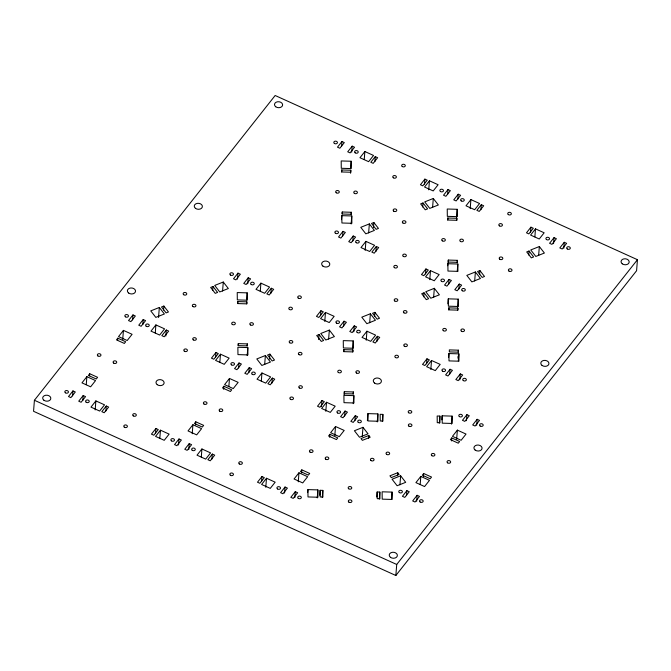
<?xml version="1.0" encoding="UTF-8"?>
<svg xmlns="http://www.w3.org/2000/svg" width="671" height="671" viewBox="0 0 671 671"><rect width="100%" height="100%" fill="white"/><g stroke="black" fill="none" stroke-linecap="round" stroke-linejoin="round"><path stroke-width="1.01" d="M34.414 400.268L33.55 411.298L395.848 575.5L636.586 270.732L637.45 259.702L275.152 95.5L34.414 400.268L396.72 564.47L395.848 575.5M72.56 395.924L72.954 390.908L75.311 391.981L70.858 397.626L68.492 396.553L72.954 390.908M82.793 400.562L83.196 395.546L85.552 396.62L81.099 402.264L78.733 401.191L83.196 395.546M86.249 384.684L86.878 376.666L95.542 380.591L90.635 386.798L81.971 382.873L86.878 376.666M89.57 375.743L89.721 373.739L97.597 377.312L96.263 378.998L88.387 375.433L89.721 373.739M95.165 409.939L95.878 400.914L104.542 404.839L99.635 411.046L90.971 407.121L95.878 400.914M105.892 411.029L106.286 406.014L108.652 407.087L104.19 412.732L101.824 411.659L106.286 406.014M117.651 340.189L117.811 338.184L125.687 341.749L124.345 343.443L116.469 339.878L117.811 338.184M122.726 339.409L123.43 330.384L132.095 334.309L127.196 340.516L118.532 336.59L123.43 330.384M132.581 319.933L132.975 314.917L135.341 315.991L130.879 321.635L128.513 320.562L132.975 314.917M142.822 324.571L143.217 319.555L145.573 320.629L141.12 326.274L138.754 325.2L143.217 319.555M155.269 332.942L155.898 324.923L164.563 328.849L159.656 335.055L150.992 331.13L155.898 324.923M158.549 317.5L159.337 307.469L150.757 310.883L155.806 317.391L164.387 313.978L159.337 307.469M163.539 310.069L163.858 306.06L161.518 306.991L166.106 312.904L168.446 311.973L163.858 306.06M155.513 433.516L155.907 428.501L158.264 429.574L153.81 435.219L151.445 434.145L155.907 428.501M165.838 336.045L166.307 330.023L168.673 331.097L164.21 336.741L161.845 335.668L166.307 330.023M159.824 438.205L160.461 430.186L169.126 434.112L164.219 440.319L155.555 436.393L160.461 430.186M178.528 444.99L178.998 438.968L181.363 440.042L176.901 445.687L174.535 444.613L178.998 438.968M188.761 449.629L189.239 443.615L191.596 444.68L187.142 450.325L184.777 449.251L189.239 443.615M192.216 433.751L192.921 424.726L201.585 428.652L196.687 434.858L188.023 430.933L192.921 424.726M195.529 424.81L195.773 421.799L203.649 425.372L202.306 427.066L194.431 423.493L195.773 421.799M212.673 290.518L212.992 286.509L210.652 287.44L215.24 293.353L217.58 292.422L212.992 286.509M201.292 457.001L201.921 448.974L210.585 452.9L205.678 459.115L197.014 455.181L201.921 448.974M215.534 357.526L215.928 352.518L218.293 353.583L213.831 359.228L211.466 358.155L215.928 352.518M222.579 291.046L223.284 282.03L214.712 285.435L219.761 291.944L228.341 288.53L223.284 282.03M211.935 459.09L212.33 454.074L214.695 455.148L210.233 460.792L207.876 459.719L212.33 454.074M219.853 362.214L220.482 354.196L229.147 358.121L224.24 364.328L215.576 360.402L220.482 354.196M223.619 389.255L223.854 386.244L231.73 389.809L230.396 391.503L222.52 387.939L223.854 386.244M228.845 386.471L229.482 378.444L238.146 382.369L233.24 388.584L224.575 384.651L229.482 378.444M237.509 279.153L237.979 273.139L240.344 274.213L235.882 279.857L233.516 278.784L237.979 273.139M237.635 303.586L237.794 301.581L246.844 301.849L246.861 303.854L237.811 303.586L237.794 301.581M238.121 345.624L238.28 343.619L247.331 343.887L247.347 345.892L238.306 345.624L238.28 343.619M238.624 367.993L239.019 362.977L241.384 364.051L236.922 369.696L234.565 368.622L239.019 362.977M247.742 283.799L248.22 277.777L250.577 278.851L246.123 284.496L243.758 283.422L248.22 277.777M246.634 299.878L247.188 292.858L237.232 292.564L237.316 299.903L247.272 300.197L247.188 292.858M246.685 303.862L246.844 301.849M247.171 345.892L247.331 343.887M247.188 355.596L247.825 347.578L237.87 347.276L237.953 354.615L247.909 354.917L247.825 347.578M248.866 372.631L249.26 367.624L251.625 368.689L247.163 374.334L244.798 373.269L249.26 367.624M260.273 291.164L260.902 283.145L269.566 287.071L264.659 293.277L255.995 289.352L260.902 283.145M261.313 381.011L261.942 372.984L270.606 376.909L265.699 383.124L257.035 379.19L261.942 372.984M264.676 364.554L265.38 355.529L256.8 358.943L261.858 365.452L270.43 362.038L265.38 355.529M270.916 293.261L271.31 288.245L273.676 289.318L269.214 294.963L266.857 293.89L271.31 288.245M269.507 359.136L269.901 354.12L267.561 355.051L272.158 360.964L274.489 360.033L269.901 354.12M261.556 481.577L261.95 476.569L264.315 477.635L259.853 483.279L257.488 482.214L261.95 476.569M271.956 383.099L272.351 378.083L274.716 379.157L270.254 384.802L267.897 383.728L272.351 378.083M265.791 487.272L266.504 478.247L275.169 482.172L270.262 488.379L261.598 484.454L266.504 478.247M284.571 493.051L285.041 487.029L287.406 488.102L282.944 493.747L280.587 492.673L285.041 487.029M294.812 497.689L295.282 491.675L297.647 492.74L293.185 498.385L290.82 497.32L295.282 491.675M298.26 481.812L298.964 472.787L307.628 476.712L302.73 482.919L294.066 478.993L298.964 472.787M301.581 472.87L301.816 469.859L309.692 473.432L308.35 475.127L300.474 471.554L301.816 469.859M318.641 339.585L319.035 334.569L316.695 335.5L321.283 341.413L323.623 340.482L319.035 334.569M320.537 315.747L320.931 310.732L323.296 311.805L318.834 317.45L316.469 316.376L320.931 310.732M307.679 492.606L307.914 489.604L317.869 489.897L317.953 497.236L307.997 496.943L307.914 489.604M324.772 321.443L325.485 312.418L334.15 316.343L329.243 322.55L320.579 318.624L325.485 312.418M341.547 146.538L341.942 141.522L344.307 142.596L339.845 148.232L337.479 147.167L341.942 141.522M321.501 406.592L321.971 400.579L324.336 401.644L319.874 407.289L317.517 406.223L321.971 400.579M341.598 171.969L341.749 169.964L350.799 170.233L350.824 172.237L341.774 171.969L341.749 169.964M328.622 339.115L329.335 330.09L320.755 333.504L325.804 340.004L334.384 336.59L329.335 330.09M317.24 497.916L317.869 489.897M325.812 411.281L326.525 402.256L335.19 406.181L330.283 412.388L321.627 408.463L326.525 402.256M319.74 495.315L320.134 490.3L322.852 490.384L322.927 497.052L320.21 496.968L320.134 490.3M341.514 219.669L341.833 215.659L351.789 215.953L351.872 223.292L341.916 222.998L341.833 215.659M342.084 214.007L342.244 212.002L351.294 212.271L351.31 214.275L342.26 214.007L342.244 212.002M342.587 236.377L342.982 231.361L345.347 232.434L340.885 238.079L338.528 237.006L342.982 231.361M322.298 497.396L322.852 490.384M351.705 152.174L352.183 146.161L354.54 147.234L350.086 152.879L347.721 151.805L352.183 146.161M350.598 168.262L351.151 161.241L341.195 160.948L341.279 168.287L351.235 168.58L351.151 161.241M329.662 437.316L329.897 434.305L337.773 437.878L336.439 439.572L328.564 435.999L329.897 434.305M350.564 173.244L350.799 170.233M351.134 214.275L351.294 212.271M351.151 223.98L351.789 215.953M334.812 435.529L335.525 426.504L344.189 430.438L339.283 436.645L330.618 432.72L335.525 426.504M343.627 326.215L344.022 321.199L346.387 322.273L341.925 327.918L339.568 326.844L344.022 321.199M343.678 351.654L343.837 349.65L352.887 349.918L352.912 351.914L343.862 351.646L343.837 349.65M352.829 241.015L353.223 235.999L355.58 237.073L351.126 242.717L348.761 241.644L353.223 235.999M344.089 394.691L344.324 391.679L353.374 391.956L353.399 393.952L344.349 393.684L344.324 391.679M364.236 159.547L364.865 151.529L373.529 155.454L368.622 161.661L359.958 157.735L364.865 151.529M344.668 416.054L345.062 411.046L347.427 412.111L342.973 417.756L340.608 416.683L345.062 411.046M353.793 331.86L354.263 325.846L356.628 326.911L352.166 332.556L349.801 331.491L354.263 325.846M352.602 348.945L353.231 340.918L343.275 340.625L343.367 347.964L353.315 348.257L353.231 340.918M352.728 351.923L352.887 349.918M353.214 393.961L353.374 391.956M365.192 250.392L365.905 241.367L374.569 245.292L369.662 251.499L360.998 247.574L365.905 241.367M353.24 403.657L353.869 395.638L343.913 395.336L343.997 402.675L353.952 402.977L353.869 395.638M368.631 232.938L369.344 223.913L360.763 227.326L365.821 233.835L374.393 230.421L369.344 223.913M374.879 161.644L375.274 156.628L377.639 157.702L373.177 163.347L370.811 162.273L375.274 156.628M354.909 420.7L355.303 415.685L357.668 416.758L353.206 422.394L350.849 421.329L355.303 415.685M373.47 227.519L373.864 222.504L371.524 223.435L376.112 229.348L378.452 228.417L373.864 222.504M366.232 340.231L366.945 331.206L375.609 335.131L370.702 341.346L362.038 337.412L366.945 331.206M369.679 322.776L370.384 313.751L361.803 317.165L366.861 323.674L375.441 320.26L370.384 313.751M375.919 251.482L376.314 246.467L378.679 247.54L374.217 253.185L371.86 252.111L376.314 246.467M362.273 436.351L362.986 427.326L354.405 430.74L359.463 437.24L368.035 433.827L362.986 427.326M374.586 316.351L374.904 312.342L372.564 313.273L377.161 319.186L379.501 318.255L374.904 312.342M367.381 420.633L367.934 413.613L377.89 413.906L377.974 421.245L368.018 420.952L367.934 413.613M368.564 438.473L368.798 435.462L360.998 438.566L362.374 440.344L370.174 437.24L368.798 435.462M376.959 341.321L377.354 336.305L379.719 337.379L375.257 343.024L372.9 341.95L377.354 336.305M377.261 421.925L377.89 413.906M382.319 421.405L382.873 414.393L380.155 414.309L380.239 420.985L382.948 421.061L382.873 414.393M376.758 497.01L377.152 491.994L379.861 492.078L379.945 498.746L377.228 498.67L377.152 491.994M379.316 499.098L379.861 492.078M391.529 499.123L392.082 492.111L382.126 491.809L382.21 499.149L392.166 499.45L392.082 492.111M397.492 475.722L397.727 472.72L389.926 475.823L391.302 477.593L399.102 474.489L397.727 472.72M399.933 484.839L400.637 475.814L392.065 479.228L397.115 485.737L405.695 482.323L400.637 475.814M422.68 206.962L422.998 202.952L420.658 203.883L425.246 209.797L427.586 208.866L422.998 202.952M424.5 184.131L424.894 179.115L427.259 180.189L422.797 185.833L420.432 184.76L424.894 179.115M428.735 189.826L429.448 180.801L438.113 184.726L433.206 190.933L424.542 187.008L429.448 180.801M406.5 495.676L406.894 490.66L409.251 491.734L404.798 497.379L402.432 496.305L406.894 490.66M423.72 296.808L424.038 292.791L421.698 293.722L426.286 299.635L428.626 298.704L424.038 292.791M425.54 273.969L425.934 268.954L428.299 270.027L423.837 275.672L421.472 274.598L425.934 268.954M432.585 207.49L433.298 198.473L424.718 201.879L429.767 208.387L438.348 204.974L433.298 198.473M429.775 279.664L430.488 270.639L439.153 274.565L434.246 280.772L425.582 276.846L430.488 270.639M426.58 363.808L426.974 358.8L429.339 359.866L424.877 365.51L422.52 364.445L426.974 358.8M416.657 501.321L417.127 495.299L419.492 496.372L415.039 502.017L412.673 500.943L417.127 495.299M433.625 297.337L434.338 288.312L425.758 291.726L430.807 298.226L439.388 294.812L434.338 288.312M420.189 484.437L420.818 476.418L429.482 480.344L424.575 486.55L415.911 482.625L420.818 476.418M430.824 369.503L431.528 360.478L440.193 364.403L435.286 370.61L426.63 366.685L431.528 360.478M423.426 476.494L423.661 473.491L431.537 477.056L430.203 478.75L422.327 475.185L423.661 473.491M447.591 194.598L447.985 189.583L450.35 190.656L445.888 196.301L443.531 195.227L447.985 189.583M447.641 220.029L447.8 218.025L456.85 218.293L456.867 220.298L447.817 220.029L447.8 218.025M447.716 265.724L447.876 263.72L457.832 264.013L457.916 271.361L447.96 271.059L447.876 263.72M448.052 263.074L448.287 260.063L457.337 260.331L457.362 262.336L448.312 262.067L448.287 260.063M448.631 284.437L449.025 279.421L451.39 280.495L446.928 286.14L444.571 285.066L449.025 279.421M447.884 303.862L448.287 298.847L458.234 299.14L458.327 306.479L448.371 306.186L448.287 298.847M439.337 423.107L439.891 416.087L437.173 416.003L437.249 422.68L439.966 422.764L439.891 416.087M448.681 309.876L448.84 307.872L457.89 308.14L457.916 310.136L448.865 309.868L448.84 307.872M457.832 199.237L458.226 194.221L460.591 195.295L456.129 200.939L453.764 199.866L458.226 194.221M456.565 217.32L457.194 209.302L447.238 209.008L447.322 216.347L457.278 216.641L457.194 209.302M456.691 220.306L456.85 218.293M441.828 419.828L442.147 415.819L452.103 416.121L452.187 423.46L442.231 423.158L442.147 415.819M448.605 357.576L448.916 353.558L458.872 353.86L458.956 361.199L449 360.897L448.916 353.558M457.177 262.336L457.337 260.331M457.278 271.034L457.832 264.013M449.671 374.275L450.065 369.268L452.43 370.333L447.976 375.978L445.611 374.904L450.065 369.268M458.872 289.075L459.266 284.068L461.631 285.133L457.169 290.778L454.812 289.704L459.266 284.068M457.605 307.167L458.234 299.14M457.731 310.145L457.89 308.14M451.466 424.139L452.103 416.121M458.218 352.183L458.377 350.178L449.327 349.901L449.352 351.906L458.402 352.174L458.377 350.178M457.924 358.188L458.083 356.184M451.508 440.939L451.751 437.937L459.627 441.501L458.285 443.195L450.409 439.631L451.751 437.937M458.318 360.872L458.872 353.86M470.195 208.614L470.908 199.589L479.572 203.514L474.665 209.721L466.001 205.796L470.908 199.589M459.836 379.92L460.306 373.906L462.671 374.972L458.209 380.616L455.852 379.551L460.306 373.906M456.666 439.161L457.37 430.136L466.035 434.062L461.136 440.268L452.472 436.343L457.37 430.136M474.682 280.998L475.387 271.973L466.815 275.387L471.864 281.895L480.444 278.482L475.387 271.973M480.922 209.704L481.317 204.689L483.682 205.762L479.22 211.407L476.863 210.333L481.317 204.689M466.437 420.683L466.915 414.67L469.281 415.743L464.818 421.388L462.453 420.314L466.915 414.67M479.589 274.573L479.908 270.564L477.567 271.495L482.164 277.408L484.504 276.477L479.908 270.564M476.678 425.33L477.156 419.308L479.513 420.381L475.06 426.026L472.694 424.953L477.156 419.308M528.723 255.03L529.042 251.013L526.701 251.944L531.289 257.857L533.63 256.926L529.042 251.013M530.543 232.191L530.937 227.175L533.302 228.249L528.84 233.894L526.483 232.82L530.937 227.175M534.862 236.88L535.492 228.861L544.156 232.787L539.249 238.993L530.585 235.068L535.492 228.861M538.628 255.559L539.341 246.534L530.761 249.947L535.81 256.448L544.391 253.034L539.341 246.534M553.558 243.665L554.028 237.643L556.393 238.717L551.939 244.361L549.574 243.288L554.028 237.643M563.799 248.304L564.269 242.29L566.634 243.355L562.172 249L559.815 247.926L564.269 242.29M396.72 564.47L637.45 259.702M239.279 463.938A1.812 1.334 4.5 0 0 242.306 463.435A1.812 1.334 4.5 0 0 240.067 461.732A1.812 1.334 4.5 0 0 239.279 463.938M230.363 475.227A1.812 1.334 4.5 0 0 233.391 474.724A1.812 1.334 4.5 0 0 231.151 473.021A1.812 1.334 4.5 0 0 230.363 475.227M133.235 415.877A1.812 1.334 4.5 0 0 136.255 415.374A1.812 1.334 4.5 0 0 134.024 413.671A1.812 1.334 4.5 0 0 133.235 415.877M124.32 427.167A1.812 1.334 4.5 0 0 127.339 426.655A1.812 1.334 4.5 0 0 125.108 424.961A1.812 1.334 4.5 0 0 124.32 427.167M567.23 248.941A1.812 1.334 4.5 0 0 570.249 248.429A1.812 1.334 4.5 0 0 568.018 246.735A1.812 1.334 4.5 0 0 567.23 248.941M546.437 239.513A1.812 1.334 4.5 0 0 549.457 239.01A1.812 1.334 4.5 0 0 547.226 237.308A1.812 1.334 4.5 0 0 546.437 239.513M508.266 214.552A1.812 1.334 4.5 0 0 511.294 214.049A1.812 1.334 4.5 0 0 509.054 212.346A1.812 1.334 4.5 0 0 508.266 214.552M499.35 225.842A1.812 1.334 4.5 0 0 502.378 225.33A1.812 1.334 4.5 0 0 500.138 223.636A1.812 1.334 4.5 0 0 499.35 225.842M461.187 200.881A1.812 1.334 4.5 0 0 464.206 200.369A1.812 1.334 4.5 0 0 461.967 198.666A1.812 1.334 4.5 0 0 461.187 200.881M440.394 191.453A1.812 1.334 4.5 0 0 443.414 190.95A1.812 1.334 4.5 0 0 441.174 189.247A1.812 1.334 4.5 0 0 440.394 191.453M335.391 233.231A1.812 1.334 4.5 0 0 338.41 232.728A1.812 1.334 4.5 0 0 336.171 231.025A1.812 1.334 4.5 0 0 335.391 233.231M461.405 331.197A1.812 1.334 4.5 0 0 464.424 330.686A1.812 1.334 4.5 0 0 462.185 328.991A1.812 1.334 4.5 0 0 461.405 331.197M443.305 330.66A1.812 1.334 4.5 0 0 446.324 330.149A1.812 1.334 4.5 0 0 444.085 328.446A1.812 1.334 4.5 0 0 443.305 330.66M403.917 312.812A1.812 1.334 4.5 0 0 406.945 312.3A1.812 1.334 4.5 0 0 404.705 310.598A1.812 1.334 4.5 0 0 403.917 312.812M394.733 300.985A1.812 1.334 4.5 0 0 397.76 300.474A1.812 1.334 4.5 0 0 395.521 298.771A1.812 1.334 4.5 0 0 394.733 300.985M463.267 380.558A1.812 1.334 4.5 0 0 466.286 380.054A1.812 1.334 4.5 0 0 464.055 378.352A1.812 1.334 4.5 0 0 463.267 380.558M442.474 371.138A1.812 1.334 4.5 0 0 445.494 370.627A1.812 1.334 4.5 0 0 443.263 368.924A1.812 1.334 4.5 0 0 442.474 371.138M404.311 346.169A1.812 1.334 4.5 0 0 407.331 345.666A1.812 1.334 4.5 0 0 405.091 343.963A1.812 1.334 4.5 0 0 404.311 346.169M395.395 357.458A1.812 1.334 4.5 0 0 398.415 356.955A1.812 1.334 4.5 0 0 396.175 355.253A1.812 1.334 4.5 0 0 395.395 357.458M357.224 332.497A1.812 1.334 4.5 0 0 360.243 331.986A1.812 1.334 4.5 0 0 358.012 330.291A1.812 1.334 4.5 0 0 357.224 332.497M336.431 323.07A1.812 1.334 4.5 0 0 339.451 322.566A1.812 1.334 4.5 0 0 337.219 320.864A1.812 1.334 4.5 0 0 336.431 323.07M251.18 284.437A1.812 1.334 4.5 0 0 254.2 283.925A1.812 1.334 4.5 0 0 251.96 282.223A1.812 1.334 4.5 0 0 251.18 284.437M230.388 275.009A1.812 1.334 4.5 0 0 233.407 274.506A1.812 1.334 4.5 0 0 231.168 272.803A1.812 1.334 4.5 0 0 230.388 275.009M192.871 306.53A1.812 1.334 4.5 0 0 195.89 306.018A1.812 1.334 4.5 0 0 193.659 304.315A1.812 1.334 4.5 0 0 192.871 306.53M183.686 294.703A1.812 1.334 4.5 0 0 186.706 294.192A1.812 1.334 4.5 0 0 184.475 292.489A1.812 1.334 4.5 0 0 183.686 294.703M250.35 324.915A1.812 1.334 4.5 0 0 253.37 324.403A1.812 1.334 4.5 0 0 251.139 322.701A1.812 1.334 4.5 0 0 250.35 324.915M232.25 324.378A1.812 1.334 4.5 0 0 235.278 323.867A1.812 1.334 4.5 0 0 233.038 322.164A1.812 1.334 4.5 0 0 232.25 324.378M298.914 354.59A1.812 1.334 4.5 0 0 301.942 354.078A1.812 1.334 4.5 0 0 299.702 352.376A1.812 1.334 4.5 0 0 298.914 354.59M289.729 342.764A1.812 1.334 4.5 0 0 292.757 342.252A1.812 1.334 4.5 0 0 290.518 340.549A1.812 1.334 4.5 0 0 289.729 342.764M356.393 372.975A1.812 1.334 4.5 0 0 359.421 372.464A1.812 1.334 4.5 0 0 357.182 370.769A1.812 1.334 4.5 0 0 356.393 372.975M338.301 372.439A1.812 1.334 4.5 0 0 341.321 371.927A1.812 1.334 4.5 0 0 339.081 370.224A1.812 1.334 4.5 0 0 338.301 372.439M480.117 425.968A1.812 1.334 4.5 0 0 483.137 425.456A1.812 1.334 4.5 0 0 480.897 423.753A1.812 1.334 4.5 0 0 480.117 425.968M408.874 426.11A1.812 1.334 4.5 0 0 411.893 425.607A1.812 1.334 4.5 0 0 409.654 423.904A1.812 1.334 4.5 0 0 408.874 426.11M408.714 412.766A1.812 1.334 4.5 0 0 411.734 412.262A1.812 1.334 4.5 0 0 409.503 410.56A1.812 1.334 4.5 0 0 408.714 412.766M358.264 422.336A1.812 1.334 4.5 0 0 361.283 421.833A1.812 1.334 4.5 0 0 359.052 420.13A1.812 1.334 4.5 0 0 358.264 422.336M337.471 412.917A1.812 1.334 4.5 0 0 340.491 412.405A1.812 1.334 4.5 0 0 338.259 410.702A1.812 1.334 4.5 0 0 337.471 412.917M252.221 374.275A1.812 1.334 4.5 0 0 255.24 373.764A1.812 1.334 4.5 0 0 253.009 372.07A1.812 1.334 4.5 0 0 252.221 374.275M231.428 364.848A1.812 1.334 4.5 0 0 234.447 364.345A1.812 1.334 4.5 0 0 232.208 362.642A1.812 1.334 4.5 0 0 231.428 364.848M447.582 462.822A1.812 1.334 4.5 0 0 450.602 462.311A1.812 1.334 4.5 0 0 448.371 460.608A1.812 1.334 4.5 0 0 447.582 462.822M431.83 455.676A1.812 1.334 4.5 0 0 434.85 455.173A1.812 1.334 4.5 0 0 432.619 453.47A1.812 1.334 4.5 0 0 431.83 455.676M420.088 501.958A1.812 1.334 4.5 0 0 423.116 501.447A1.812 1.334 4.5 0 0 420.876 499.744A1.812 1.334 4.5 0 0 420.088 501.958M399.295 492.531A1.812 1.334 4.5 0 0 402.323 492.028A1.812 1.334 4.5 0 0 400.084 490.325A1.812 1.334 4.5 0 0 399.295 492.531M386.58 454.334A1.812 1.334 4.5 0 0 389.599 453.822A1.812 1.334 4.5 0 0 387.368 452.12A1.812 1.334 4.5 0 0 386.58 454.334M370.979 460.541A1.812 1.334 4.5 0 0 374.007 460.029A1.812 1.334 4.5 0 0 371.768 458.327A1.812 1.334 4.5 0 0 370.979 460.541M348.845 502.101A1.812 1.334 4.5 0 0 351.872 501.598A1.812 1.334 4.5 0 0 349.633 499.895A1.812 1.334 4.5 0 0 348.845 502.101M348.694 488.756A1.812 1.334 4.5 0 0 351.713 488.253A1.812 1.334 4.5 0 0 349.482 486.55A1.812 1.334 4.5 0 0 348.694 488.756M325.737 459.19A1.812 1.334 4.5 0 0 328.756 458.679A1.812 1.334 4.5 0 0 326.517 456.985A1.812 1.334 4.5 0 0 325.737 459.19M309.977 452.053A1.812 1.334 4.5 0 0 313.005 451.541A1.812 1.334 4.5 0 0 310.765 449.847A1.812 1.334 4.5 0 0 309.977 452.053M298.243 498.327A1.812 1.334 4.5 0 0 301.262 497.823A1.812 1.334 4.5 0 0 299.031 496.121A1.812 1.334 4.5 0 0 298.243 498.327M277.45 488.907A1.812 1.334 4.5 0 0 280.47 488.396A1.812 1.334 4.5 0 0 278.239 486.693A1.812 1.334 4.5 0 0 277.45 488.907M192.2 450.266A1.812 1.334 4.5 0 0 195.219 449.755A1.812 1.334 4.5 0 0 192.98 448.06A1.812 1.334 4.5 0 0 192.2 450.266M171.407 440.839A1.812 1.334 4.5 0 0 174.426 440.335A1.812 1.334 4.5 0 0 172.187 438.633A1.812 1.334 4.5 0 0 171.407 440.839M219.685 411.13A1.812 1.334 4.5 0 0 222.713 410.618A1.812 1.334 4.5 0 0 220.474 408.916A1.812 1.334 4.5 0 0 219.685 411.13M203.934 403.992A1.812 1.334 4.5 0 0 206.953 403.481A1.812 1.334 4.5 0 0 204.722 401.778A1.812 1.334 4.5 0 0 203.934 403.992M86.148 402.206A1.812 1.334 4.5 0 0 89.176 401.694A1.812 1.334 4.5 0 0 86.936 399.991A1.812 1.334 4.5 0 0 86.148 402.206M65.355 392.778A1.812 1.334 4.5 0 0 68.383 392.275A1.812 1.334 4.5 0 0 66.144 390.572A1.812 1.334 4.5 0 0 65.355 392.778M113.642 363.07A1.812 1.334 4.5 0 0 116.662 362.558A1.812 1.334 4.5 0 0 114.431 360.855A1.812 1.334 4.5 0 0 113.642 363.07M97.891 355.924A1.812 1.334 4.5 0 0 100.91 355.42A1.812 1.334 4.5 0 0 98.679 353.718A1.812 1.334 4.5 0 0 97.891 355.924M475.152 450.065A4.076 2.994 4.5 0 0 481.946 448.916A4.076 2.994 4.5 0 0 476.913 445.091A4.076 2.994 4.5 0 0 475.152 450.065M390.447 557.299A4.076 2.994 4.5 0 0 397.249 556.15A4.076 2.994 4.5 0 0 392.216 552.325A4.076 2.994 4.5 0 0 390.447 557.299M374.502 383.032A4.076 2.994 4.5 0 0 381.296 381.891A4.076 2.994 4.5 0 0 376.272 378.058A4.076 2.994 4.5 0 0 374.502 383.032M128.597 293.001A4.076 2.994 4.5 0 0 135.399 291.851A4.076 2.994 4.5 0 0 130.367 288.027A4.076 2.994 4.5 0 0 128.597 293.001M43.9 400.235A4.076 2.994 4.5 0 0 50.694 399.086A4.076 2.994 4.5 0 0 45.662 395.261A4.076 2.994 4.5 0 0 43.9 400.235M195.471 208.337A4.076 2.994 4.5 0 0 202.265 207.196A4.076 2.994 4.5 0 0 197.232 203.372A4.076 2.994 4.5 0 0 195.471 208.337M322.868 266.077A4.076 2.994 4.5 0 0 329.671 264.936A4.076 2.994 4.5 0 0 324.638 261.111A4.076 2.994 4.5 0 0 322.868 266.077M542.017 365.401A4.076 2.994 4.5 0 0 548.819 364.261A4.076 2.994 4.5 0 0 543.787 360.436A4.076 2.994 4.5 0 0 542.017 365.401M275.714 106.748A4.076 2.994 4.5 0 0 282.508 105.607A4.076 2.994 4.5 0 0 277.475 101.782A4.076 2.994 4.5 0 0 275.714 106.748M157.207 384.659A4.076 2.994 4.5 0 0 164.001 383.518A4.076 2.994 4.5 0 0 158.968 379.694A4.076 2.994 4.5 0 0 157.207 384.659M622.26 263.812A4.076 2.994 4.5 0 0 629.062 262.671A4.076 2.994 4.5 0 0 624.03 258.847A4.076 2.994 4.5 0 0 622.26 263.812M402.223 166.492A1.812 1.334 4.5 0 0 405.242 165.98A1.812 1.334 4.5 0 0 403.011 164.286A1.812 1.334 4.5 0 0 402.223 166.492M393.307 177.781A1.812 1.334 4.5 0 0 396.326 177.27A1.812 1.334 4.5 0 0 394.095 175.567A1.812 1.334 4.5 0 0 393.307 177.781M355.144 152.82A1.812 1.334 4.5 0 0 358.163 152.309A1.812 1.334 4.5 0 0 355.924 150.606A1.812 1.334 4.5 0 0 355.144 152.82M334.351 143.393A1.812 1.334 4.5 0 0 337.37 142.881A1.812 1.334 4.5 0 0 335.131 141.187A1.812 1.334 4.5 0 0 334.351 143.393M354.313 193.298A1.812 1.334 4.5 0 0 357.333 192.787A1.812 1.334 4.5 0 0 355.102 191.084A1.812 1.334 4.5 0 0 354.313 193.298M336.213 192.753A1.812 1.334 4.5 0 0 339.232 192.25A1.812 1.334 4.5 0 0 337.001 190.547A1.812 1.334 4.5 0 0 336.213 192.753M393.692 211.139A1.812 1.334 4.5 0 0 396.712 210.635A1.812 1.334 4.5 0 0 394.481 208.933A1.812 1.334 4.5 0 0 393.692 211.139M402.877 222.973A1.812 1.334 4.5 0 0 405.896 222.462A1.812 1.334 4.5 0 0 403.665 220.759A1.812 1.334 4.5 0 0 402.877 222.973M442.256 240.814A1.812 1.334 4.5 0 0 445.284 240.31A1.812 1.334 4.5 0 0 443.045 238.608A1.812 1.334 4.5 0 0 442.256 240.814M460.356 241.359A1.812 1.334 4.5 0 0 463.384 240.847A1.812 1.334 4.5 0 0 461.145 239.144A1.812 1.334 4.5 0 0 460.356 241.359M499.736 259.207A1.812 1.334 4.5 0 0 502.764 258.696A1.812 1.334 4.5 0 0 500.524 256.993A1.812 1.334 4.5 0 0 499.736 259.207M508.92 271.034A1.812 1.334 4.5 0 0 511.948 270.522A1.812 1.334 4.5 0 0 509.708 268.819A1.812 1.334 4.5 0 0 508.92 271.034M356.184 242.659A1.812 1.334 4.5 0 0 359.203 242.147A1.812 1.334 4.5 0 0 356.964 240.444A1.812 1.334 4.5 0 0 356.184 242.659M403.263 256.33A1.812 1.334 4.5 0 0 406.29 255.827A1.812 1.334 4.5 0 0 404.051 254.124A1.812 1.334 4.5 0 0 403.263 256.33M394.347 267.62A1.812 1.334 4.5 0 0 397.375 267.108A1.812 1.334 4.5 0 0 395.135 265.414A1.812 1.334 4.5 0 0 394.347 267.62M441.434 281.292A1.812 1.334 4.5 0 0 444.454 280.788A1.812 1.334 4.5 0 0 442.223 279.086A1.812 1.334 4.5 0 0 441.434 281.292M462.227 290.719A1.812 1.334 4.5 0 0 465.246 290.207A1.812 1.334 4.5 0 0 463.015 288.513A1.812 1.334 4.5 0 0 462.227 290.719M298.26 298.109A1.812 1.334 4.5 0 0 301.287 297.605A1.812 1.334 4.5 0 0 299.048 295.903A1.812 1.334 4.5 0 0 298.26 298.109M289.344 309.398A1.812 1.334 4.5 0 0 292.371 308.886A1.812 1.334 4.5 0 0 290.132 307.192A1.812 1.334 4.5 0 0 289.344 309.398M125.385 316.787A1.812 1.334 4.5 0 0 128.404 316.284A1.812 1.334 4.5 0 0 126.165 314.582A1.812 1.334 4.5 0 0 125.385 316.787M146.177 326.215A1.812 1.334 4.5 0 0 149.197 325.703A1.812 1.334 4.5 0 0 146.957 324.009A1.812 1.334 4.5 0 0 146.177 326.215M184.34 351.176A1.812 1.334 4.5 0 0 187.36 350.665A1.812 1.334 4.5 0 0 185.129 348.97A1.812 1.334 4.5 0 0 184.34 351.176M193.256 339.887A1.812 1.334 4.5 0 0 196.276 339.383A1.812 1.334 4.5 0 0 194.045 337.681A1.812 1.334 4.5 0 0 193.256 339.887M290.384 399.237A1.812 1.334 4.5 0 0 293.412 398.733A1.812 1.334 4.5 0 0 291.172 397.031A1.812 1.334 4.5 0 0 290.384 399.237M299.3 387.947A1.812 1.334 4.5 0 0 302.327 387.444A1.812 1.334 4.5 0 0 300.088 385.741A1.812 1.334 4.5 0 0 299.3 387.947M459.325 416.54A1.812 1.334 4.5 0 0 462.344 416.037A1.812 1.334 4.5 0 0 460.105 414.334A1.812 1.334 4.5 0 0 459.325 416.54"/></g></svg>
